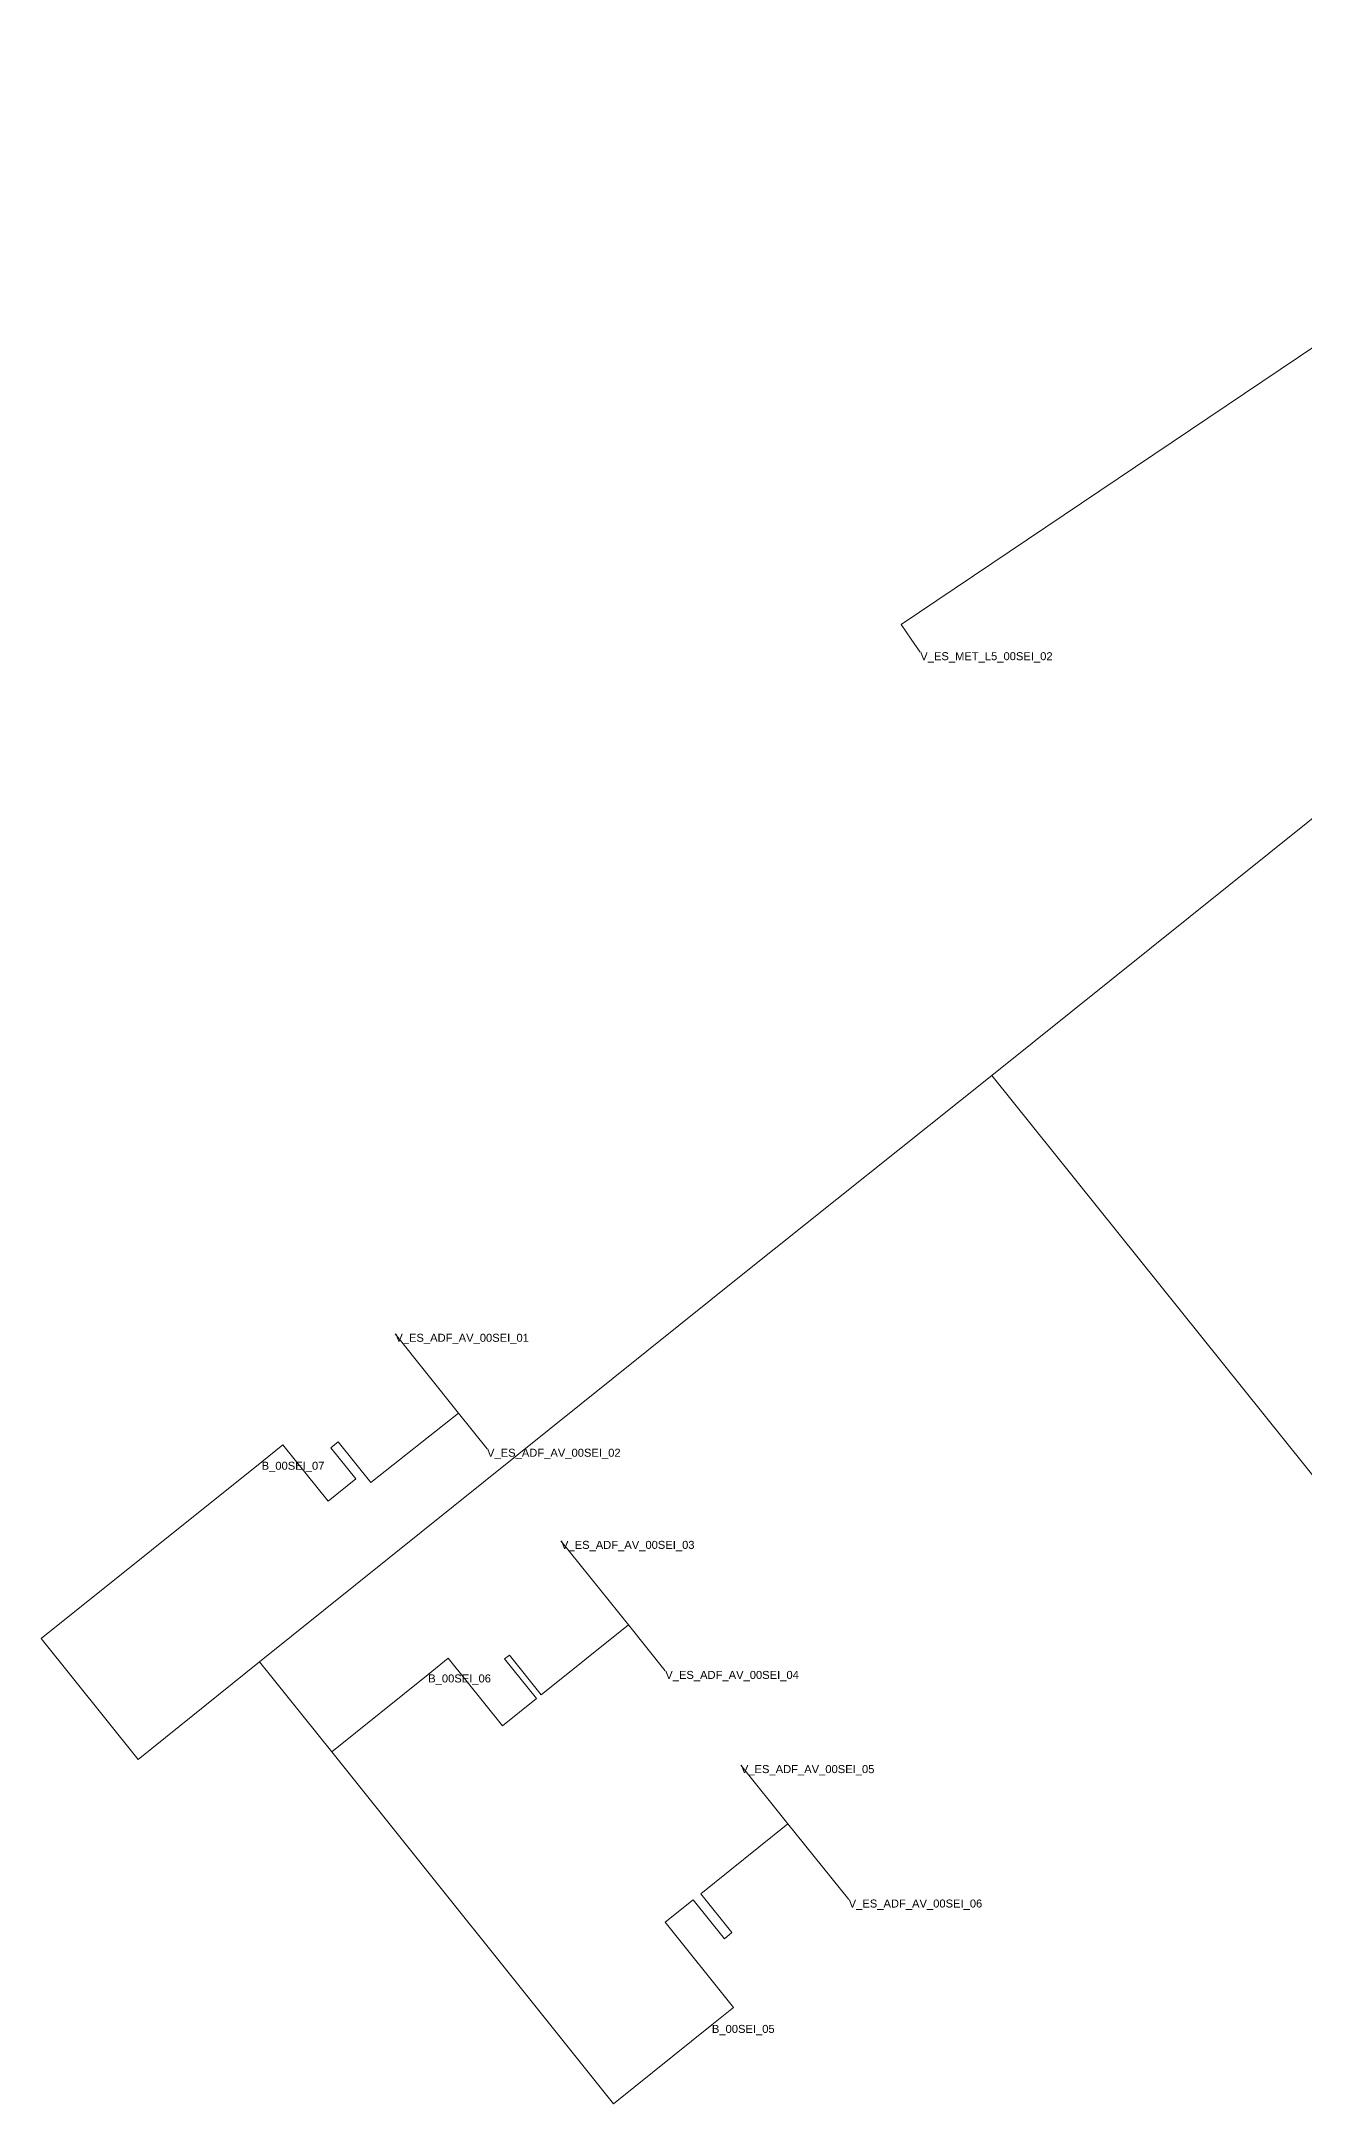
# Model space of a CAD drawing. Header units: metres. Extents: x 428033 to 428238, y 4581158 to 4581508.
# Drawn here: x 428033.4 to 428112.4, y 4581183.9 to 4581312.8 of the extents above; entities that cross this region are included whole.
import ezdxf
from ezdxf.enums import TextEntityAlignment as Align

# ---------------------------------------------------------------- set-up
doc = ezdxf.new("R2010")
doc.units = ezdxf.units.M
doc.header["$MEASUREMENT"] = 0
for name, color, linetype, lineweight in [('01_A_AccesTren_t', 7, 'Continuous', 0), ('01_I_AccesAtendo_l', 7, 'Continuous', 0), ('01_I_Ascensor_l', 7, 'Continuous', 0), ('01_I_BarreraTarifaria_t', 7, 'Continuous', 0), ('01_I_Horitzontal_l', 7, 'Continuous', 0), ('01_I_Rampa_l', 7, 'Continuous', 0)]:
    doc.layers.add(name, color=color, linetype=linetype, lineweight=lineweight)
doc.styles.add('Style-Arial', font='arial.ttf')

msp = doc.modelspace()

# ---------------------------------------------------------------- linework, layer by layer
at = {"layer": '01_I_AccesAtendo_l'}
for p, q in [((428059.508838, 4581227.074815, -10), (428055.566215, 4581232.029042, -10)), ((428059.508838, 4581227.074815, -10), (428061.299236, 4581224.844782, -10)), ((428070.130903, 4581213.838018, -10), (428065.918655, 4581219.087675, -10)), ((428070.130903, 4581213.838018, -10), (428072.439409, 4581210.960965, -10)), ((428077.161656, 4581205.075642, -10), (428080.101315, 4581201.411993, -10)), ((428080.101315, 4581201.411993, -10), (428083.902094, 4581196.675144, -10))]:
    msp.add_line(p, q, dxfattribs=at)
at = {"layer": '01_I_AccesAtendo_l', "elevation": -10, "flags": 128}
for points in [[(428051.995918, 4581225.278915), (428054.043629, 4581222.725574), (428059.508838, 4581227.074815)], [(428062.692433, 4581211.948021), (428064.683249, 4581209.4669), (428070.130903, 4581213.838018)], [(428080.101315, 4581201.411993), (428074.653691, 4581197.040899), (428076.607809, 4581194.605514)]]:
    msp.add_lwpolyline(points, dxfattribs=at)
at = {"layer": '01_I_Ascensor_l'}
for p, q in [((428051.995918, 4581225.278915, -10), (428051.5325, 4581224.907075)), ((428062.692433, 4581211.948021, -10), (428062.399017, 4581211.712588)), ((428076.607809, 4581194.605514, -10), (428076.134664, 4581194.22587))]:
    msp.add_line(p, q, dxfattribs=at)
at = {"layer": '01_I_Horitzontal_l'}
for p, q in [((428130.636816, 4581278.481597), (428092.848242, 4581248.160817)), ((428092.848242, 4581248.160817), (428077.279046, 4581235.749302)), ((428092.848242, 4581248.160817), (428132.186539, 4581199.133775)), ((428077.279046, 4581235.749302), (428047.087829, 4581211.524487)), ((428047.087829, 4581211.524487), (428051.595707, 4581205.90635)), ((428051.595707, 4581205.90635), (428057.621637, 4581210.741434))]:
    msp.add_line(p, q, dxfattribs=at)
at = {"layer": '01_I_Horitzontal_l', "elevation": -20, "flags": 128}
msp.add_lwpolyline([(428141.363077, 4581312.79694), (428087.179736, 4581276.35687), (428087.810972, 4581275.43968)], dxfattribs=at)
at = {"layer": '01_I_Horitzontal_l', "flags": 128}
for points in [[(428047.213752, 4581224.031882), (428048.54078, 4581225.096662), (428051.36453, 4581221.577442), (428053.091977, 4581222.96351), (428051.5325, 4581224.907075)], [(428047.087829, 4581211.524487), (428039.492987, 4581205.43054), (428033.437184, 4581212.977845), (428047.213743, 4581224.031875)], [(428057.62164, 4581210.741436), (428058.878447, 4581211.749873), (428062.266326, 4581207.527585), (428064.389662, 4581209.23133), (428062.399017, 4581211.712588)], [(428051.595707, 4581205.90635), (428069.197205, 4581183.914211), (428075.352225, 4581188.840594)], [(428075.352234, 4581188.840602), (428076.705954, 4581189.924098), (428072.432626, 4581195.263193), (428074.183055, 4581196.66421), (428076.134664, 4581194.22587)]]:
    msp.add_lwpolyline(points, dxfattribs=at)
at = {"layer": '01_I_Rampa_l'}
msp.add_line((428087.810972, 4581275.43968, -20), (428088.375158, 4581274.619915, -20), dxfattribs=at)

# ---------------------------------------------------------------- texts
at = {"layer": '01_A_AccesTren_t', "style": 'Style-Arial'}
for s, p in [('V_ES_MET_L5_00SEI_02', (428088.375158, 4581274.619915, -20)), ('V_ES_ADF_AV_00SEI_01', (428055.566215, 4581232.029042, -10)), ('V_ES_ADF_AV_00SEI_02', (428061.299236, 4581224.844782, -10)), ('V_ES_ADF_AV_00SEI_03', (428065.918655, 4581219.087675, -10)), ('V_ES_ADF_AV_00SEI_04', (428072.439409, 4581210.960965, -10)), ('V_ES_ADF_AV_00SEI_05', (428077.161656, 4581205.075642, -10)), ('V_ES_ADF_AV_00SEI_06', (428083.902094, 4581196.675144, -10))]:
    msp.add_text(s, height=0.5, dxfattribs=at).set_placement(p, align=Align.TOP_LEFT)
at = {"layer": '01_I_BarreraTarifaria_t', "style": 'Style-Arial'}
for s, p in [('B_00SEI_07', (428047.213743, 4581224.031875)), ('B_00SEI_06', (428057.621637, 4581210.741434)), ('B_00SEI_05', (428075.352234, 4581188.840602))]:
    msp.add_text(s, height=0.5, dxfattribs=at).set_placement(p, align=Align.TOP_LEFT)

doc.saveas('drawing.dxf')
